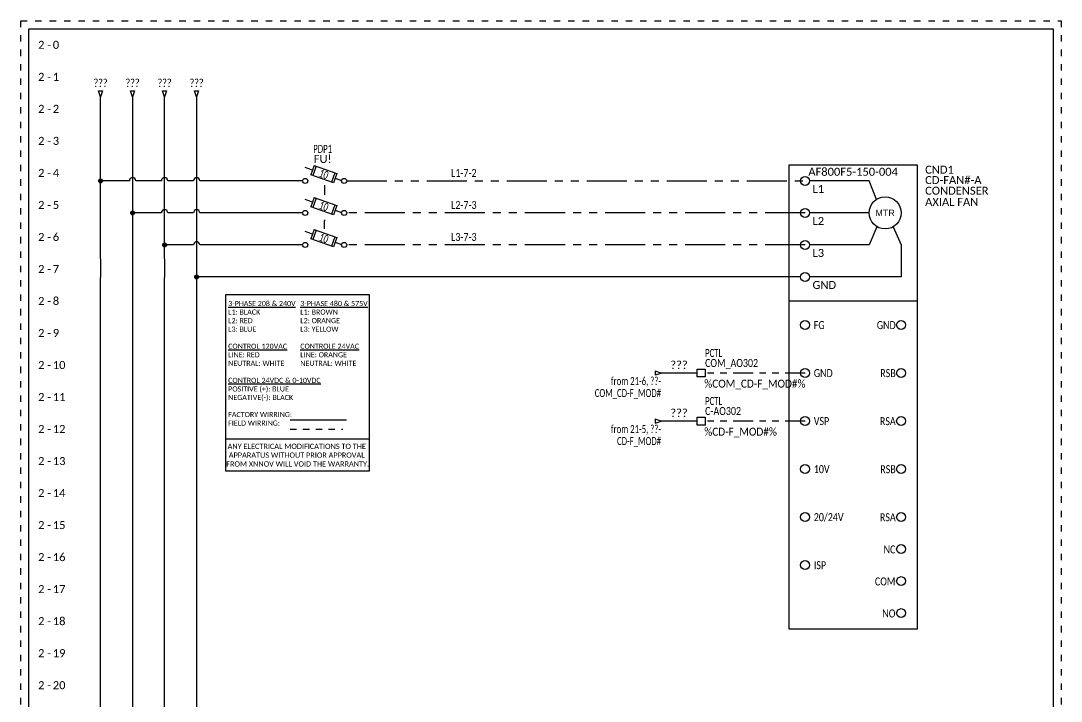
# Model space of a CAD drawing. Header units: inches. Extents: x 0 to 16.2, y 0 to 21.2.
# Drawn here: x 0 to 16.25, y 10.63 to 21.25 of the extents above; entities that cross this region are included whole.
import ezdxf
from ezdxf.enums import TextEntityAlignment as Align

# ---------------------------------------------------------------- set-up
doc = ezdxf.new("R2010")
doc.units = ezdxf.units.IN
doc.header["$MEASUREMENT"] = 0
for name, pattern in [('Caddy_Solid', [0]), ('DASHED2', [0.375, 0.25, -0.125]), ('DOT2', [0.125, 0, -0.125]), ('PHANTOM2', [1.25, 0.625, -0.125, 0.125, -0.125, 0.125, -0.125])]:
    doc.linetypes.add(name, pattern=pattern)
for name, color, linetype in [('BLK_18', 251, 'Continuous'), ('BRN_8', 46, 'Continuous'), ('DESC', 150, 'Continuous'), ('GRN_14', 76, 'Continuous'), ('LINK', 9, 'Continuous'), ('LOC', 8, 'Continuous'), ('MISC', 7, 'Continuous'), ('ORG_8', 30, 'Continuous'), ('RED_18', 1, 'Continuous'), ('SYMS', 7, 'Continuous'), ('TAGFIXED', 7, 'Continuous'), ('TAGS', 150, 'Continuous'), ('TERMS', 123, 'Continuous'), ('WIRENO', 72, 'Continuous'), ('WIREREF_DEST', 52, 'Continuous'), ('XREF', 7, 'Continuous'), ('YEL_8', 2, 'Continuous')]:
    doc.layers.add(name, color=color, linetype=linetype)
doc.layers.add('TITLEBLOCK_FRAME', color=7, linetype='DOT2', plot=False)
doc.styles.get("Standard").update_dxf_attribs({"font": 'arial.ttf'})
doc.styles.add('TB_BODY', font='arial.ttf')
doc.styles.add('WD', font='calibri.ttf')

# ---------------------------------------------------------------- blocks, each defined once
blk = doc.blocks.new('*U26')
blk.add_circle((0, 0), 0.0699)
blk = doc.blocks.new('*U21')
at = {"color": 0, "linetype": 'ByBlock', "lineweight": -2, "transparency": 16777216}
for p in [(0, 3.75), (0, 3), (0, 2.25), (0, 1.5), (0, 0.75), (0, 0)]:
    blk.add_blockref('*U26', p, dxfattribs=at)
blk = doc.blocks.new('*U22')
blk.add_circle((0, 0), 0.0699)
blk = doc.blocks.new('*U23')
at = {"color": 0, "linetype": 'ByBlock', "lineweight": -2, "transparency": 16777216}
for p in [(0, 3), (0, 2.25), (0, 1.5), (0, 0.75), (0, 0)]:
    blk.add_blockref('*U22', p, dxfattribs=at)
blk = doc.blocks.new('*U24')
blk.add_circle((0, 0), 0.0699)
blk = doc.blocks.new('*U25')
at = {"color": 0, "linetype": 'ByBlock', "lineweight": -2, "transparency": 16777216}
for p in [(0, 1), (0, 0.5), (0, 0)]:
    blk.add_blockref('*U24', p, dxfattribs=at)
blk = doc.blocks.new('HDV1_CD-FAN_FTECH')
for p, q in [((1.25, -0.25), (0.32, -0.25)), ((1.25, -1.25), (0.32, -1.25)), ((0, -2.125), (2, -2.125))]:
    blk.add_line(p, q)
at = {"ltscale": 0.5}
for p, q in [((1.366, -0.539), (1.25, -0.25)), ((1.25, -0.75), (0.32, -0.75)), ((1.372, -0.965), (1.25, -1.25)), ((1.628, -0.965), (1.75, -1.25)), ((1.75, -1.25), (1.75, -1.75)), ((1.75, -1.75), (0.32, -1.75))]:
    blk.add_line(p, q, dxfattribs=at)
blk.add_lwpolyline([(0, 0), (2, 0), (2, -7.25), (0, -7.25)], close=True)
for centre, radius in [((0.25, -0.25), 0.0699), ((1.5, -0.75), 0.25), ((0.25, -0.75), 0.0699), ((0.25, -1.25), 0.0699), ((0.25, -1.75), 0.0699)]:
    blk.add_circle(centre, radius)
for name, p in [('*U21', (0.25, -6.25)), ('*U23', (1.75, -5.5)), ('*U25', (1.75, -7))]:
    blk.add_blockref(name, p)
at = {"insert": (1.5, -0.75), "char_height": 0.1, "attachment_point": 5}
blk.add_mtext_dynamic_manual_height_columns('MTR', width=1, gutter_width=0.5, heights=[-0.1], dxfattribs=at)
at = {"style": 'WD'}
for tag, p in [('CAT', (1, -0.104)), ('XREF', (2.375, -1))]:
    blk.add_attdef(tag, text='', height=0.125, dxfattribs=at).set_placement(p, align=Align.MIDDLE)
for tag, flags, p in [('FAMILY', 9, (1.567, -0.166)), ('INST', 1, (2.307, -0.136)), ('ASSYCODE', 9, (1.567, -0.341))]:
    blk.add_attdef(tag, text='', height=0.125, dxfattribs=dict(at, flags=flags)).set_placement(p, align=Align.CENTER)
for tag, p in [('LOC', (2.125, -0.074)), ('TERM01', (0.366, -0.375)), ('TAG1', (2.125, -0.237)), ('DESC1', (2.125, -0.403)), ('DESC2', (2.125, -0.578)), ('TERM02', (0.366, -0.875)), ('DESC3', (2.125, -0.753)), ('TERM03', (0.366, -1.375)), ('TERM04', (0.366, -1.875))]:
    blk.add_attdef(tag, text='', height=0.125, dxfattribs=at).set_placement(p, align=Align.MIDDLE_LEFT)
at = {"style": 'WD', "flags": 1}
for tag, p, height in [('X4TERM01', (0.18, -0.25), 0.0125), ('X4TERM02', (0.18, -0.75), 0.0125), ('X4TERM03', (0.18, -1.25), 0.0125), ('X4TERM04', (0.18, -1.75), 0.0125), ('X4TERM05', (0.25, -2.5), 0.005), ('X1TERM11', (1.75, -2.5), 0.005), ('X4TERM06', (0.25, -3.25), 0.005), ('X1TERM12', (1.75, -3.25), 0.005), ('X4TERM07', (0.25, -4), 0.005), ('X1TERM13', (1.75, -4), 0.005), ('X4TERM08', (0.25, -4.75), 0.005), ('X1TERM14', (1.75, -4.75), 0.005), ('X4TERM09', (0.25, -5.5), 0.005), ('X1TERM15', (1.75, -5.5), 0.005), ('X1TERM16', (1.75, -6), 0.005), ('X4TERM10', (0.25, -6.25), 0.005), ('X1TERM17', (1.75, -6.5), 0.005), ('X1TERM18', (1.75, -7), 0.005)]:
    blk.add_attdef(tag, p, '', height=height, dxfattribs=at)
blk.add_attdef('MFG', text='', height=0.125, dxfattribs=at).set_placement((1.337, -0.279), align=Align.MIDDLE)
at = {"style": 'WD', "width": 0.8}
for tag, p in [('TERM05', (0.386, -2.501)), ('TERM06', (0.386, -3.251)), ('TERM07', (0.386, -4.001)), ('TERM08', (0.386, -4.751)), ('TERM09', (0.386, -5.501)), ('TERM10', (0.386, -6.251))]:
    blk.add_attdef(tag, text='', height=0.125, dxfattribs=at).set_placement(p, align=Align.MIDDLE_LEFT)
for tag, p in [('TERM11', (1.665, -2.502)), ('TERM12', (1.665, -3.252)), ('TERM13', (1.665, -4.002)), ('TERM14', (1.665, -4.752)), ('TERM15', (1.665, -5.502)), ('TERM16', (1.66, -6.005)), ('TERM17', (1.66, -6.505)), ('TERM18', (1.66, -7.005))]:
    blk.add_attdef(tag, text='', height=0.125, dxfattribs=at).set_placement(p, align=Align.MIDDLE_RIGHT)
blk = doc.blocks.new('HA1D2')
blk.add_lwpolyline([(0, 0.094), (0.031, 0.094), (0, 0), (-0.031, 0.094), (0, 0.094)])
at = {"style": 'WD', "width": 0.8, "flags": 8}
blk.add_attdef('WIRENO', text='', height=0.125, dxfattribs=at).set_placement((0, 0.15), align=Align.CENTER)
at = {"style": 'WD', "flags": 1}
for tag, p in [('X8TERM01', (0, 0)), ('SIGCODE', (0.026, 0.066))]:
    blk.add_attdef(tag, p, '', height=0.01, dxfattribs=at)
at = {"style": 'WD', "width": 0.7}
for tag, p in [('XREF', (0.077, -0.037)), ('DESC1', (0.077, -0.206))]:
    blk.add_attdef(tag, p, '', height=0.125, dxfattribs=at)
blk = doc.blocks.new('HDS11FL')
for p, q in [((-0.19, 0.168), (-0.307, 0.21)), ((-0.163, 0.241), (-0.216, 0.094)), ((-0.134, 0.231), (-0.187, 0.084)), ((-0.163, 0.241), (0.19, 0.116)), ((0.137, -0.032), (-0.216, 0.094)), ((0.16, 0.126), (0.108, -0.021)), ((0.19, 0.116), (0.137, -0.032)), ((0.164, 0.042), (0.264, 0.006))]:
    blk.add_line(p, q)
at = {"linetype": 'Continuous'}
for centre in [(-0.304, 0), (0.304, 0)]:
    blk.add_circle(centre, 0.04, dxfattribs=at)
at = {"style": 'WD', "width": 0.7}
for tag, p in [('INST', (-0.031, 0.607)), ('LOC', (-0.031, 0.438))]:
    blk.add_attdef(tag, text='', height=0.125, dxfattribs=at).set_placement(p, align=Align.CENTER)
at = {"style": 'WD'}
blk.add_attdef('TAG1', text='', height=0.125, dxfattribs=at).set_placement((-0.031, 0.281), align=Align.CENTER)
for tag, p in [('X2LINK', (0, 0.406)), ('X8LINK', (0, -0.109))]:
    blk.add_attdef(tag, p, '', height=0.01, dxfattribs=at)
at = {"style": 'WD', "width": 0.7}
blk.add_attdef('RATING1', text='', height=0.125, rotation=340.3798, dxfattribs=at).set_placement((-0.013, 0.105), align=Align.MIDDLE_CENTER)
at = {"linetype": 'Continuous', "style": 'WD', "flags": 9}
for tag, p in [('ASSYCODE', (0.126, 0.206)), ('MFG', (0.126, 0.228)), ('CAT', (0.126, 0.247))]:
    blk.add_attdef(tag, text='', height=0.01, dxfattribs=at).set_placement(p, align=Align.CENTER)
at = {"style": 'WD'}
for tag, p, height, flags in [('CONTACT', (0.098, 0.187), 0.01, 9), ('FAMILY', (0.098, 0.264), 0.01, 9), ('X4TERM01', (-0.344, 0), 0.0125, 1), ('X1TERM02', (0.344, 0), 0.0125, 1)]:
    blk.add_attdef(tag, p, '', height=height, dxfattribs=dict(at, flags=flags))
at = {"linetype": 'Continuous', "style": 'WD', "flags": 8}
blk.add_attdef('TERM01', text='', height=0.125, dxfattribs=at).set_placement((-0.406, -0.031), align=Align.TOP_RIGHT)
blk.add_attdef('TERM02', text='', height=0.125, dxfattribs=at).set_placement((0.406, -0.031), align=Align.TOP_LEFT)
blk = doc.blocks.new('WDDOT')
for radius in [0.03, 0.0187, 0.00929]:
    blk.add_circle((0, 0), radius)
blk = doc.blocks.new('HDS21FL')
for p, q in [((-0.19, 0.168), (-0.307, 0.21)), ((-0.163, 0.241), (-0.216, 0.094)), ((-0.134, 0.231), (-0.187, 0.084)), ((-0.163, 0.241), (0.19, 0.116)), ((0.137, -0.032), (-0.216, 0.094)), ((0.16, 0.126), (0.108, -0.021)), ((0.19, 0.116), (0.137, -0.032)), ((0.164, 0.042), (0.264, 0.006))]:
    blk.add_line(p, q)
at = {"linetype": 'Continuous'}
for centre in [(-0.304, 0), (0.304, 0)]:
    blk.add_circle(centre, 0.04, dxfattribs=at)
at = {"style": 'WD', "width": 0.7}
for tag, p in [('INST', (-0.031, 0.607)), ('LOC', (-0.031, 0.438))]:
    blk.add_attdef(tag, text='', height=0.125, dxfattribs=at).set_placement(p, align=Align.CENTER)
at = {"style": 'WD'}
blk.add_attdef('TAG2', text='', height=0.125, dxfattribs=at).set_placement((-0.031, 0.281), align=Align.CENTER)
for tag, p in [('X2LINK', (0, 0.375)), ('X8LINK', (0, -0.109))]:
    blk.add_attdef(tag, p, '', height=0.01, dxfattribs=at)
at = {"style": 'WD', "width": 0.7}
blk.add_attdef('RATING1', text='', height=0.125, rotation=340.3798, dxfattribs=at).set_placement((-0.013, 0.105), align=Align.MIDDLE_CENTER)
at = {"style": 'WD'}
for tag, p, height, flags in [('CONTACT', (0.098, 0.24), 0.01, 9), ('FAMILY', (0.098, 0.264), 0.01, 9), ('X4TERM01', (-0.344, 0), 0.0125, 1), ('X1TERM02', (0.344, 0), 0.0125, 1)]:
    blk.add_attdef(tag, p, '', height=height, dxfattribs=dict(at, flags=flags))
at = {"linetype": 'Continuous', "style": 'WD', "flags": 8}
blk.add_attdef('TERM01', text='', height=0.125, dxfattribs=at).set_placement((-0.406, -0.031), align=Align.TOP_RIGHT)
blk.add_attdef('TERM02', text='', height=0.125, dxfattribs=at).set_placement((0.406, -0.031), align=Align.TOP_LEFT)
blk = doc.blocks.new('WD_WNH')
at = {"linetype": 'Continuous', "style": 'WD'}
blk.add_attdef('WIRENO', text='', height=0.125, dxfattribs=at).set_placement((0, 0.062), align=Align.CENTER)
at = {"style": 'WD', "flags": 1}
for tag, p in [('W01USER', (0, 0.078)), ('W02USER', (0, 0.07)), ('W03USER', (0, 0.062)), ('W04USER', (0, 0.055)), ('W05USER', (0, 0.047)), ('W06USER', (0, 0.039)), ('W07USER', (0, 0.031)), ('W08USER', (0, 0.023)), ('W09USER', (0, 0.016)), ('W10USER', (0, 0.008))]:
    blk.add_attdef(tag, text='', height=0.005, dxfattribs=at).set_placement(p, align=Align.CENTER)
blk = doc.blocks.new('HA1D3')
blk.add_lwpolyline([(-0.094, 0), (-0.094, -0.031), (0, 0), (-0.094, 0.031), (-0.094, 0)])
at = {"style": 'WD', "width": 0.8, "flags": 8}
blk.add_attdef('WIRENO', text='', height=0.125, dxfattribs=at).set_placement((0, 0.094), align=Align.RIGHT)
at = {"style": 'WD', "flags": 1}
blk.add_attdef('SIGCODE', text='', height=0.01, dxfattribs=at).set_placement((-0.02, 0.047), align=Align.RIGHT)
blk.add_attdef('X1TERM01', (0, 0), '', height=0.01, dxfattribs=at)
at = {"style": 'WD', "width": 0.7}
for tag, p in [('XREF', (0, -0.188)), ('DESC1', (0, -0.375))]:
    blk.add_attdef(tag, text='', height=0.125, dxfattribs=at).set_placement(p, align=Align.RIGHT)
blk = doc.blocks.new('HT0001')
for p, q in [((-0.062, 0.062), (0.062, 0.062)), ((-0.062, -0.062), (-0.062, 0.062)), ((0.062, 0.062), (0.062, -0.062)), ((0.062, -0.062), (-0.062, -0.062))]:
    blk.add_line(p, q)
at = {"style": 'WD'}
for tag, p, width in [('INST', (0.062, 0.42), 0.7), ('LOC', (0.062, 0.25), 0.7), ('DESC1', (0.05, -0.385), 0.8)]:
    blk.add_attdef(tag, p, '', height=0.125, dxfattribs=dict(at, width=width))
at = {"linetype": 'Continuous', "style": 'WD'}
for tag, p, height, width, flags in [('TERM01', (0.062, 0.094), 0.125, 0.8, 8), ('TAGSTRIP', (0.05, -0.229), 0.125, 0.9, 8), ('CAT', (0.213, -0.406), 0.109, 0.8, 1), ('DESC2', (0.05, -0.541), 0.125, 0.8, 8), ('DESC3', (0.05, -0.698), 0.125, 0.8, 8)]:
    blk.add_attdef(tag, p, '', height=height, dxfattribs=dict(at, width=width, flags=flags))
at = {"style": 'WD', "flags": 1}
for tag, p, height in [('X4TERM01', (-0.062, 0), 0.0125), ('X4TERMDESC01', (-0.055, -0.023), 0.025), ('X2TERMDESC01', (-0.006, 0.029), 0.025), ('X2TERM01', (0, 0.062), 0.0125), ('STRIPSEQ', (0, 0), 0.00125), ('X2PIN01', (0.033, 0.084), 0.0125), ('X1TERMDESC01', (0.039, 0.007), 0.025), ('X1TERM01', (0.062, 0), 0.0125), ('X1PIN01', (0.087, 0.016), 0.0125), ('X4PIN01', (-0.114, -0.038), 0.0125), ('LINKTERM', (0, -0.002), 0.00125), ('X8TERMDESC01', (0, -0.054), 0.025), ('X8TERM01', (0, -0.062), 0.0125), ('X8PIN01', (0.026, -0.096), 0.0125)]:
    blk.add_attdef(tag, p, '', height=height, dxfattribs=at)
at = {"linetype": 'Continuous', "style": 'WD', "width": 0.8, "flags": 1}
blk.add_attdef('MFG', text='', height=0.109, dxfattribs=at).set_placement((0.088, -0.406), align=Align.RIGHT)
at = {"style": 'WD', "width": 0.7, "flags": 1}
blk.add_attdef('ASSYCODE', (0.062, -0.281), '', height=0.01, dxfattribs=at)
blk = doc.blocks.new('*U37')
at = {"color": 7, "linetype": 'Caddy_Solid', "lineweight": 25}
blk.add_line((-1.489, 1.048), (-0.611, 1.048), dxfattribs=at)
at = {"color": 7, "linetype": 'DASHED2', "lineweight": 25, "ltscale": 0.25}
blk.add_line((-1.489, 0.902), (-0.665, 0.902), dxfattribs=at)
blk.add_line((-2.5, 0.75), (-0.25, 0.75))
blk.add_lwpolyline([(-0.25, 3), (-2.5, 3), (-2.5, 0.25), (-0.25, 0.25)], close=True)
at = {"style": 'WD'}
for s, heights, insert, char_height, attachment_point in [('{\\L3-PHASE 208 & 240V}\\PL1: BLACK\\PL2: RED\\PL3: BLUE\\P\\P{\\LCONTROL 120VAC}\\PLINE: RED\\PNEUTRAL: WHITE\\P{\\L\\PCONTROL 24VDC & 0-10VDC\\P}POSITIVE (+): BLUE\\PNEGATIVE(-): BLACK\\P\\P\\pxql;FACTORY WIRRING:\\PFIELD WIRRING:', [1.974], (-2.457, 2.903), 0.08, 1), ('{\\L3-PHASE 480 & 575V}\\PL1: BROWN\\PL2: ORANGE\\PL3: YELLOW\\P\\P{\\LCONTROLE 24VAC}\\PLINE: ORANGE\\PNEUTRAL: WHITE', [-1.022], (-1.331, 2.903), 0.08, 1), ('ANY ELECTRICAL MODIFICATIONS TO THE \\PAPPARATUS WITHOUT PRIOR APPROVAL\\P FROM XNNOV WILL VOID THE WARRANTY.', [-0.361], (-1.386, 0.495), 0.08242, 5)]:
    blk.add_mtext_dynamic_manual_height_columns(s, width=4.81392, gutter_width=1.374, heights=heights, dxfattribs=dict(at, insert=insert, char_height=char_height, attachment_point=attachment_point))
blk = doc.blocks.new('WD_MLRH7')
at = {"style": 'WD'}
blk.add_attdef('WDCOPY_DASH', text='', height=0.125, dxfattribs=at).set_placement((-0.684, 0), align=Align.MIDDLE)
blk.add_attdef('SHEET', text='', height=0.125, dxfattribs=at).set_placement((-0.756, 0), align=Align.MIDDLE_RIGHT)
blk.add_attdef('RUNGFIRST', text='', height=0.125, dxfattribs=at).set_placement((-0.625, 0), align=Align.MIDDLE_LEFT)
at = {"style": 'WD', "flags": 1}
for tag, p in [('RUNGHORV', (-0.25, -0.127)), ('RUNGINC', (-0.25, -0.163)), ('WIREMODE', (-0.25, -0.281)), ('RUNGDIST', (-0.25, -0.2)), ('RUNGCNT', (-0.25, -0.237)), ('WIREFMT', (-0.25, -0.321)), ('WIRE-START', (-0.25, -0.356)), ('WIRE-GSUF', (-0.25, -0.396)), ('PH3SPACE', (-0.25, -0.437))]:
    blk.add_attdef(tag, text='', height=0.025, dxfattribs=at).set_placement(p, align=Align.RIGHT)
blk = doc.blocks.new('*U36')
at = {"color": 5}
for p, q in [((0, 21), (16, 21)), ((0, 0), (0, 21)), ((16, 21), (16, 0))]:
    blk.add_line(p, q, dxfattribs=at)
at = {"layer": 'TITLEBLOCK_FRAME'}
blk.add_lwpolyline([(-0.125, 21.125), (16.125, 21.125), (16.125, -0.125), (-0.125, -0.125)], close=True, dxfattribs=at)
blk.add_lwpolyline([(-0.125, 21.125), (16.125, 21.125), (16.125, -0.125), (-0.125, -0.125)], close=True, dxfattribs=at)
at = {"color": 7, "style": 'TB_BODY', "flags": 4}
for tag, p in [('N5', (7.597, 1.925)), ('N4', (7.597, 1.575)), ('N3', (7.597, 1.225)), ('N2', (7.597, 0.925)), ('N1', (7.597, 0.575)), ('PAGENO', (5.883, 0.167)), ('SHEETMAX', (6.824, 0.157))]:
    blk.add_attdef(tag, text='', height=0.14, dxfattribs=at).set_placement(p, align=Align.MIDDLE_CENTER)
for tag, height, p in [('DATE5', 0.14, (7.854, 1.925)), ('PAR5', 0.14, (9.104, 1.925)), ('DESCRIPTION5', 0.14, (9.661, 1.925)), ('TITLE1', 0.175, (0.091, 1.57)), ('DATE4', 0.14, (7.854, 1.575)), ('PAR4', 0.14, (9.104, 1.575)), ('DESCRIPTION4', 0.14, (9.661, 1.575)), ('TITLE2', 0.175, (0.091, 1.306)), ('AP.PAR', 0.14, (5.526, 1.365)), ('DATE3', 0.14, (7.854, 1.225)), ('PAR3', 0.14, (9.104, 1.225)), ('DESCRIPTION3', 0.14, (9.661, 1.225)), ('TITLE3', 0.175, (0.091, 1.041)), ('DATE2', 0.14, (7.854, 0.925)), ('PAR2', 0.14, (9.104, 0.925)), ('DESCRIPTION2', 0.14, (9.661, 0.925)), ('DESS.PAR', 0.14, (5.286, 0.642)), ('DATE1', 0.14, (7.854, 0.575)), ('PAR1', 0.14, (9.109, 0.575)), ('DESCRIPTION1', 0.14, (9.645, 0.575)), ('PRJCT', 0.14, (1.193, 0.167)), ('DATE', 0.14, (3.204, 0.179))]:
    blk.add_attdef(tag, text='', height=height, dxfattribs=at).set_placement(p, align=Align.MIDDLE_LEFT)

msp = doc.modelspace()

# ---------------------------------------------------------------- linework, layer by layer
at = {"layer": 'BLK_18', "ltscale": 0.5}
msp.add_line((10.562, 15.75), (10, 15.75), dxfattribs=at)
at = {"layer": 'BLK_18', "linetype": 'PHANTOM2', "ltscale": 0.5}
msp.add_line((12.25, 15.75), (10.688, 15.75), dxfattribs=at)
at = {"layer": 'BRN_8'}
for p, q in [((1.246, 17.532), (1.246, 20.065)), ((1.696, 18.75), (1.246, 18.75)), ((2.196, 18.75), (1.796, 18.75)), ((2.696, 18.75), (2.296, 18.75)), ((4.402, 18.75), (2.796, 18.75)), ((1.246, 17.532), (1.246, 17.243)), ((1.246, 3.332), (1.246, 17.243))]:
    msp.add_line(p, q, dxfattribs=at)
at = {"layer": 'BRN_8', "linetype": 'PHANTOM2'}
msp.add_line((5.09, 18.75), (12.25, 18.75), dxfattribs=at)
at = {"layer": 'BRN_8'}
for centre in [(1.746, 18.75), (2.246, 18.75), (2.746, 18.75)]:
    msp.add_arc(centre, 0.05, 0, 180, dxfattribs=at)
at = {"layer": 'GRN_14'}
for p, q in [((2.746, 20.065), (2.746, 17.532)), ((2.746, 17.532), (2.746, 17.243)), ((2.746, 17.243), (2.746, 3.332))]:
    msp.add_line(p, q, dxfattribs=at)
at = {"layer": 'GRN_14', "ltscale": 0.5}
msp.add_line((12.18, 17.25), (2.746, 17.25), dxfattribs=at)
at = {"layer": 'LINK'}
for p, q in [((4.746, 18.682), (4.746, 18.532)), ((4.746, 18), (4.746, 18.125))]:
    msp.add_line(p, q, dxfattribs=at)
for points in [[(4.746, 18.641), (4.746, 18.625)], [(4.746, 18.141), (4.746, 18.125)]]:
    msp.add_lwpolyline(points, dxfattribs=at)
at = {"layer": 'ORG_8'}
for p, q in [((1.746, 20.065), (1.746, 17.532)), ((2.196, 18.25), (1.746, 18.25)), ((2.696, 18.25), (2.296, 18.25)), ((4.402, 18.25), (2.796, 18.25)), ((1.746, 17.532), (1.746, 17.243)), ((1.746, 17.243), (1.746, 3.332))]:
    msp.add_line(p, q, dxfattribs=at)
at = {"layer": 'ORG_8', "linetype": 'PHANTOM2'}
msp.add_line((12.25, 18.25), (5.09, 18.25), dxfattribs=at)
at = {"layer": 'ORG_8'}
for centre in [(2.246, 18.25), (2.746, 18.25)]:
    msp.add_arc(centre, 0.05, 0, 180, dxfattribs=at)
at = {"layer": 'RED_18', "ltscale": 0.5}
msp.add_line((10.562, 15), (10, 15), dxfattribs=at)
at = {"layer": 'RED_18', "linetype": 'PHANTOM2', "ltscale": 0.5}
msp.add_line((12.25, 15), (10.688, 15), dxfattribs=at)
at = {"layer": 'YEL_8'}
for p, q in [((2.246, 17.532), (2.246, 20.065)), ((2.696, 17.75), (2.246, 17.75)), ((4.402, 17.75), (2.796, 17.75)), ((2.246, 17.532), (2.246, 17.243)), ((2.246, 3.332), (2.246, 17.243))]:
    msp.add_line(p, q, dxfattribs=at)
at = {"layer": 'YEL_8', "linetype": 'PHANTOM2'}
msp.add_line((12.25, 17.75), (5.09, 17.75), dxfattribs=at)
at = {"layer": 'YEL_8'}
msp.add_arc((2.746, 17.75), 0.05, 0, 180, dxfattribs=at)

# ---------------------------------------------------------------- block references
at = {"ltscale": 0.5}
msp.add_blockref('*U36', (0.125, 0.125), dxfattribs=at)
msp.add_blockref('WD_MLRH7', (1.125, 20.875), dxfattribs=at).add_auto_attribs({'RUNGFIRST': '0', 'SHEET': '2', 'WDCOPY_DASH': '-'})
msp.add_blockref('*U37', (5.696, 13.972))
at = {"layer": 'SYMS', "ltscale": 0.5}
ref = msp.add_blockref('HA1D2', (1.246, 20.065), dxfattribs=at)
ref.add_attrib('WIRENO', '???', dxfattribs={"layer": 'WIREREF_DEST', "height": 0.125, "style": 'WD', "width": 0.8, "flags": 8}).set_placement((1.246, 20.215), align=Align.CENTER)
at = {"layer": 'SYMS'}
for p in [(1.746, 20.065), (2.246, 20.065), (2.746, 20.065)]:
    msp.add_blockref('HA1D2', p, dxfattribs=at).add_auto_attribs({'WIRENO': '???'})
ref = msp.add_blockref('HDS11FL', (4.746, 18.75), dxfattribs=at)
ref.add_attrib('RATING1', '10', dxfattribs={"layer": '0', "height": 0.125, "rotation": 340.3798, "style": 'WD', "width": 0.7}).set_placement((4.733, 18.855), align=Align.MIDDLE_CENTER)
ref.add_attrib('LOC', 'PDP1', dxfattribs={"layer": '0', "height": 0.125, "style": 'WD', "width": 0.7}).set_placement((4.715, 19.188), align=Align.CENTER)
ref.add_attrib('TAG1F', 'FU!', dxfattribs={"layer": 'TAGFIXED', "height": 0.125, "style": 'WD'}).set_placement((4.715, 19.031), align=Align.CENTER)
at = {"layer": 'SYMS', "ltscale": 0.5}
ref = msp.add_blockref('HDV1_CD-FAN_FTECH', (12, 19), dxfattribs=at)
ref.add_attrib('DESC1', 'CONDENSER', dxfattribs={"layer": 'DESC', "height": 0.125, "style": 'WD'}).set_placement((14.125, 18.597), align=Align.MIDDLE_LEFT)
ref.add_attrib('LOC', 'CND1', dxfattribs={"layer": 'LOC', "height": 0.125, "style": 'WD'}).set_placement((14.125, 18.926), align=Align.MIDDLE_LEFT)
ref.add_attrib('CAT', 'AF800F5-150-004', dxfattribs={"layer": 'MISC', "height": 0.125, "style": 'WD'}).set_placement((13, 18.896), align=Align.MIDDLE)
ref.add_attrib('TAG1F', 'CD-FAN#-A', dxfattribs={"layer": 'TAGFIXED', "height": 0.125, "style": 'WD'}).set_placement((14.125, 18.763), align=Align.MIDDLE_LEFT)
ref.add_attrib('TERM01', 'L1', dxfattribs={"layer": 'TERMS', "height": 0.125, "style": 'WD'}).set_placement((12.366, 18.625), align=Align.MIDDLE_LEFT)
ref.add_attrib('TERM02', 'L2', dxfattribs={"layer": 'TERMS', "height": 0.125, "style": 'WD'}).set_placement((12.366, 18.125), align=Align.MIDDLE_LEFT)
ref.add_attrib('TERM03', 'L3', dxfattribs={"layer": 'TERMS', "height": 0.125, "style": 'WD'}).set_placement((12.366, 17.625), align=Align.MIDDLE_LEFT)
ref.add_attrib('TERM04', 'GND', dxfattribs={"layer": 'TERMS', "height": 0.125, "style": 'WD'}).set_placement((12.366, 17.125), align=Align.MIDDLE_LEFT)
ref.add_attrib('DESC2', 'AXIAL FAN', dxfattribs={"layer": 'DESC', "height": 0.125, "style": 'WD'}).set_placement((14.125, 18.422), align=Align.MIDDLE_LEFT)
ref.add_attrib('TERM05', 'FG', dxfattribs={"layer": 'TERMS', "height": 0.125, "style": 'WD', "width": 0.8}).set_placement((12.386, 16.499), align=Align.MIDDLE_LEFT)
ref.add_attrib('TERM06', 'GND', dxfattribs={"layer": 'TERMS', "height": 0.125, "style": 'WD', "width": 0.8}).set_placement((12.386, 15.749), align=Align.MIDDLE_LEFT)
ref.add_attrib('TERM07', 'VSP', dxfattribs={"layer": 'TERMS', "height": 0.125, "style": 'WD', "width": 0.8}).set_placement((12.386, 14.999), align=Align.MIDDLE_LEFT)
ref.add_attrib('TERM08', '10V', dxfattribs={"layer": 'TERMS', "height": 0.125, "style": 'WD', "width": 0.8}).set_placement((12.386, 14.249), align=Align.MIDDLE_LEFT)
ref.add_attrib('TERM09', '20/24V', dxfattribs={"layer": 'TERMS', "height": 0.125, "style": 'WD', "width": 0.8}).set_placement((12.386, 13.499), align=Align.MIDDLE_LEFT)
ref.add_attrib('TERM10', 'ISP', dxfattribs={"layer": 'TERMS', "height": 0.125, "style": 'WD', "width": 0.8}).set_placement((12.386, 12.749), align=Align.MIDDLE_LEFT)
ref.add_attrib('TERM11', 'GND', dxfattribs={"layer": 'TERMS', "height": 0.125, "style": 'WD', "width": 0.8}).set_placement((13.665, 16.498), align=Align.MIDDLE_RIGHT)
ref.add_attrib('TERM12', 'RSB', dxfattribs={"layer": 'TERMS', "height": 0.125, "style": 'WD', "width": 0.8}).set_placement((13.665, 15.748), align=Align.MIDDLE_RIGHT)
ref.add_attrib('TERM13', 'RSA', dxfattribs={"layer": 'TERMS', "height": 0.125, "style": 'WD', "width": 0.8}).set_placement((13.665, 14.998), align=Align.MIDDLE_RIGHT)
ref.add_attrib('TERM14', 'RSB', dxfattribs={"layer": 'TERMS', "height": 0.125, "style": 'WD', "width": 0.8}).set_placement((13.665, 14.248), align=Align.MIDDLE_RIGHT)
ref.add_attrib('TERM15', 'RSA', dxfattribs={"layer": 'TERMS', "height": 0.125, "style": 'WD', "width": 0.8}).set_placement((13.665, 13.498), align=Align.MIDDLE_RIGHT)
ref.add_attrib('TERM16', 'NC', dxfattribs={"layer": 'TERMS', "height": 0.125, "style": 'WD', "width": 0.8}).set_placement((13.66, 12.995), align=Align.MIDDLE_RIGHT)
ref.add_attrib('TERM17', 'COM', dxfattribs={"layer": 'TERMS', "height": 0.125, "style": 'WD', "width": 0.8}).set_placement((13.66, 12.495), align=Align.MIDDLE_RIGHT)
ref.add_attrib('TERM18', 'NO', dxfattribs={"layer": 'TERMS', "height": 0.125, "style": 'WD', "width": 0.8}).set_placement((13.66, 11.995), align=Align.MIDDLE_RIGHT)
at = {"layer": 'SYMS'}
for p in [(1.246, 18.75), (1.746, 18.25), (2.246, 17.75)]:
    msp.add_blockref('WDDOT', p, dxfattribs=at)
ref = msp.add_blockref('HDS21FL', (4.746, 18.25), dxfattribs=at)
ref.add_attrib('RATING1', '10', dxfattribs={"layer": 'MISC', "height": 0.125, "rotation": 340.3798, "style": 'WD', "width": 0.7}).set_placement((4.733, 18.355), align=Align.MIDDLE_CENTER)
ref = msp.add_blockref('HDS21FL', (4.746, 17.75), dxfattribs=at)
ref.add_attrib('RATING1', '10', dxfattribs={"layer": 'MISC', "height": 0.125, "rotation": 340.3798, "style": 'WD', "width": 0.7}).set_placement((4.733, 17.855), align=Align.MIDDLE_CENTER)
at = {"layer": 'SYMS', "ltscale": 0.5}
msp.add_blockref('WDDOT', (2.746, 17.25), dxfattribs=at)
ref = msp.add_blockref('HT0001', (10.625, 15.75), dxfattribs=at)
ref.add_attrib('LOC', 'PCTL', (10.688, 16), dxfattribs={"layer": 'LOC', "height": 0.125, "style": 'WD', "width": 0.7})
ref.add_attrib('TERM01', 'COM_AO302', (10.688, 15.844), dxfattribs={"layer": 'TERMS', "linetype": 'Continuous', "height": 0.125, "style": 'WD', "width": 0.8, "flags": 8})
ref.add_attrib('TAGSTRIP', '%COM_CD-F_MOD#%', (10.675, 15.521), dxfattribs={"layer": 'TAGS', "linetype": 'Continuous', "height": 0.125, "style": 'WD', "width": 0.9, "flags": 8})
ref = msp.add_blockref('HA1D3', (10, 15.75), dxfattribs=at)
ref.add_attrib('DESC1', 'COM_CD-F_MOD#', dxfattribs={"layer": 'DESC', "height": 0.125, "style": 'WD', "width": 0.7}).set_placement((10, 15.375), align=Align.RIGHT)
ref.add_attrib('XREF', 'from 21-6, ??-', dxfattribs={"layer": 'XREF', "height": 0.125, "style": 'WD', "width": 0.7}).set_placement((10, 15.562), align=Align.RIGHT)
ref = msp.add_blockref('HT0001', (10.625, 15), dxfattribs=at)
ref.add_attrib('LOC', 'PCTL', (10.688, 15.25), dxfattribs={"layer": 'LOC', "height": 0.125, "style": 'WD', "width": 0.7})
ref.add_attrib('TERM01', 'C-AO302', (10.688, 15.094), dxfattribs={"layer": 'TERMS', "linetype": 'Continuous', "height": 0.125, "style": 'WD', "width": 0.8, "flags": 8})
ref.add_attrib('TAGSTRIP', '%CD-F_MOD#%', (10.675, 14.771), dxfattribs={"layer": 'TAGS', "linetype": 'Continuous', "height": 0.125, "style": 'WD', "width": 0.9, "flags": 8})
ref = msp.add_blockref('HA1D3', (10, 15), dxfattribs=at)
ref.add_attrib('DESC1', 'CD-F_MOD#', dxfattribs={"layer": 'DESC', "height": 0.125, "style": 'WD', "width": 0.7}).set_placement((10, 14.625), align=Align.RIGHT)
ref.add_attrib('XREF', 'from 21-5, ??-', dxfattribs={"layer": 'XREF', "height": 0.125, "style": 'WD', "width": 0.7}).set_placement((10, 14.812), align=Align.RIGHT)
at = {"layer": 'WIRENO'}
ref = msp.add_blockref('WD_WNH', (6.92, 18.75), dxfattribs=at)
ref.add_attrib('WIRENO', 'L1-7-2', dxfattribs={"linetype": 'Continuous', "height": 0.125, "style": 'WD', "width": 0.8}).set_placement((6.92, 18.812), align=Align.CENTER)
ref = msp.add_blockref('WD_WNH', (6.92, 18.25), dxfattribs=at)
ref.add_attrib('WIRENO', 'L2-7-3', dxfattribs={"linetype": 'Continuous', "height": 0.125, "style": 'WD', "width": 0.8}).set_placement((6.92, 18.312), align=Align.CENTER)
ref = msp.add_blockref('WD_WNH', (6.92, 17.75), dxfattribs=at)
ref.add_attrib('WIRENO', 'L3-7-3', dxfattribs={"linetype": 'Continuous', "height": 0.125, "style": 'WD', "width": 0.8}).set_placement((6.92, 17.812), align=Align.CENTER)
ref = msp.add_blockref('WD_WNH', (10.281, 15.75), dxfattribs=at)
ref.add_attrib('WIRENO', '???', dxfattribs={"linetype": 'Continuous', "height": 0.125, "style": 'WD'}).set_placement((10.281, 15.812), align=Align.CENTER)
ref = msp.add_blockref('WD_WNH', (10.281, 15), dxfattribs=at)
ref.add_attrib('WIRENO', '???', dxfattribs={"linetype": 'Continuous', "height": 0.125, "style": 'WD'}).set_placement((10.281, 15.062), align=Align.CENTER)

# ---------------------------------------------------------------- texts
at = {"ltscale": 0.5, "style": 'WD'}
for p in [(0.369, 20.375), (0.369, 19.875), (0.369, 19.375), (0.369, 18.875), (0.369, 18.375), (0.369, 17.875), (0.369, 17.375), (0.369, 16.875), (0.369, 16.375), (0.369, 15.875), (0.369, 15.375), (0.369, 14.875), (0.369, 14.375), (0.369, 13.875), (0.369, 13.375), (0.369, 12.875), (0.369, 12.375), (0.369, 11.875), (0.369, 11.375), (0.369, 10.875)]:
    msp.add_text('2', height=0.125, dxfattribs=at).set_placement(p, align=Align.MIDDLE_RIGHT)
for p in [(0.441, 20.375), (0.441, 19.875), (0.441, 19.375), (0.441, 18.875), (0.441, 18.375), (0.441, 17.875), (0.441, 17.375), (0.441, 16.875), (0.441, 16.375), (0.441, 15.875), (0.441, 15.375), (0.441, 14.875), (0.441, 14.375), (0.441, 13.875), (0.441, 13.375), (0.441, 12.875), (0.441, 12.375), (0.441, 11.875), (0.441, 11.375), (0.441, 10.875)]:
    msp.add_text('-', height=0.125, dxfattribs=at).set_placement(p, align=Align.MIDDLE)
for s, p in [('1', (0.5, 20.375)), ('2', (0.5, 19.875)), ('3', (0.5, 19.375)), ('4', (0.5, 18.875)), ('5', (0.5, 18.375)), ('6', (0.5, 17.875)), ('7', (0.5, 17.375)), ('8', (0.5, 16.875)), ('9', (0.5, 16.375)), ('10', (0.5, 15.875)), ('11', (0.5, 15.375)), ('12', (0.5, 14.875)), ('13', (0.5, 14.375)), ('14', (0.5, 13.875)), ('15', (0.5, 13.375)), ('16', (0.5, 12.875)), ('17', (0.5, 12.375)), ('18', (0.5, 11.875)), ('19', (0.5, 11.375)), ('20', (0.5, 10.875))]:
    msp.add_text(s, height=0.125, dxfattribs=at).set_placement(p, align=Align.MIDDLE_LEFT)

doc.saveas('drawing.dxf')
